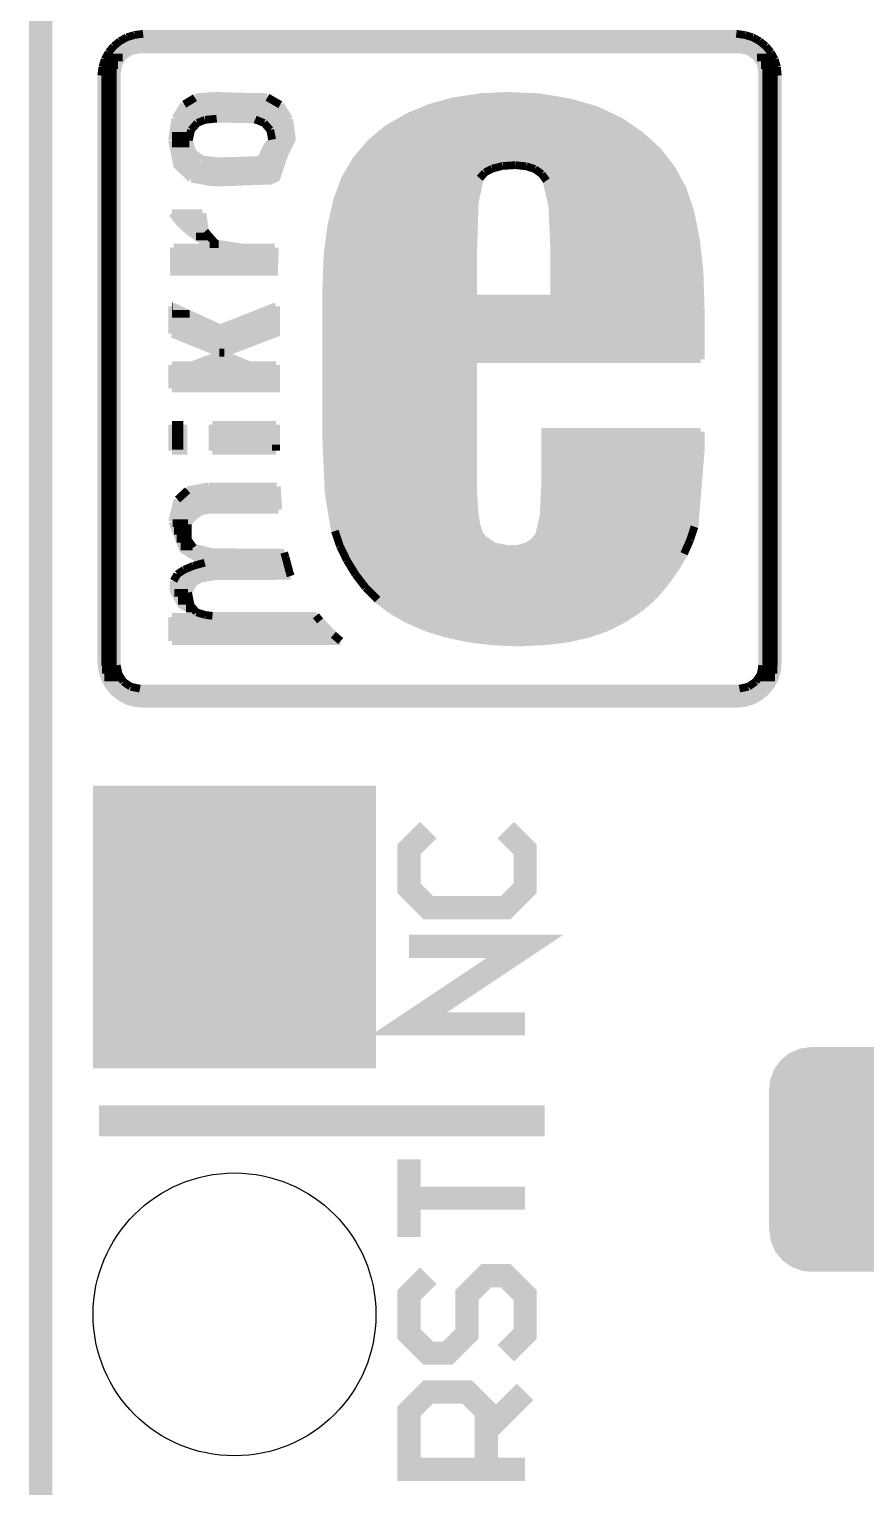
# Model space of a CAD drawing. Extents: x -0.05 to 0.95, y -0.15 to 1.54.
# Drawn here: x -0.053 to 0.1629, y 0.5555 to 0.9317 of the extents above; entities that cross this region are included whole.
import ezdxf

# ---------------------------------------------------------------- set-up
doc = ezdxf.new("R2010")
doc.units = 0
doc.layers.get('0').update_dxf_attribs({"linetype": 'CONTINUOUS'})
for name, color, linetype in [('AIR_QUALITY3_CLICK_V100_GKO', 5, 'CONTINUOUS'), ('AIR_QUALITY3_CLICK_V100_GTO', 14, 'CONTINUOUS'), ('AIR_QUALITY3_CLICK_V100_GTS', 12, 'CONTINUOUS')]:
    doc.layers.add(name, color=color, linetype=linetype)

# ---------------------------------------------------------------- blocks, each defined once
blk = doc.blocks.new('CUSTOM_54')
for points in [[(-0.02307, 0.02608), (-0.02144, 0.02741), (0.02319, 0.02608), (0.02131, 0.02741)], [(-0.02144, 0.02741), (-0.02061, 0.02777), (0.02131, 0.02741), (0.0208, 0.02777)], [(-0.02061, 0.02777), (-0.01875, 0.02859), (0.0208, 0.02777), (0.01853, 0.02859)], [(-0.01875, 0.02859), (-0.01751, 0.02877), (0.01853, 0.02859), (0.01804, 0.02877)], [(-0.01751, 0.02877), (-0.01585, 0.029), (0.01804, 0.02877), (0.01585, 0.029)], [(-0.02612, 0.02111), (-0.0254, 0.02316), (0.0262, 0.02111), (0.02531, 0.02316)], [(-0.0254, 0.02316), (-0.02495, 0.0238), (0.02531, 0.02316), (0.02504, 0.0238)], [(-0.02495, 0.0238), (-0.02371, 0.02555), (0.02504, 0.0238), (0.02361, 0.02555)], [(-0.02371, 0.02555), (-0.02307, 0.02608), (0.02361, 0.02555), (0.02319, 0.02608)], [(-0.0266, 0.0182), (-0.02638, 0.02039), (0.0266, 0.0182), (0.0263, 0.02039)], [(-0.02638, 0.02039), (-0.02612, 0.02111), (0.0263, 0.02039), (0.0262, 0.02111)], [(-0.02665, -0.0182), (-0.02665, 0.0182), (0.02665, -0.0182), (0.02665, 0.0182)], [(-0.0263, -0.02039), (-0.0266, -0.0182), (0.02638, -0.02039), (0.0266, -0.0182)], [(-0.0262, -0.02111), (-0.0263, -0.02039), (0.02612, -0.02111), (0.02638, -0.02039)], [(-0.02531, -0.02316), (-0.0262, -0.02111), (0.0254, -0.02316), (0.02612, -0.02111)], [(-0.02504, -0.0238), (-0.02531, -0.02316), (0.02494, -0.0238), (0.0254, -0.02316)], [(-0.02361, -0.02555), (-0.02504, -0.0238), (0.02371, -0.02555), (0.02494, -0.0238)], [(-0.02319, -0.02608), (-0.02361, -0.02555), (0.02307, -0.02608), (0.02371, -0.02555)], [(-0.02131, -0.02741), (-0.02319, -0.02608), (0.02144, -0.02741), (0.02307, -0.02608)], [(-0.0208, -0.02777), (-0.02131, -0.02741), (0.02061, -0.02777), (0.02144, -0.02741)], [(-0.01853, -0.02859), (-0.0208, -0.02777), (0.01875, -0.02859), (0.02061, -0.02777)], [(-0.01804, -0.02877), (-0.01853, -0.02859), (0.01751, -0.02877), (0.01875, -0.02859)], [(-0.01585, -0.029), (-0.01804, -0.02877), (0.01585, -0.029), (0.01751, -0.02877)]]:
    blk.add_solid(points)
blk = doc.blocks.new('SQUARE_28')
blk.add_solid([(0.0365, 0.0365), (0.0365, -0.0365), (-0.0365, 0.0365), (-0.0365, -0.0365)])
blk = doc.blocks.new('ROUND_29')
blk.add_circle((0, 0), 0.0365)

msp = doc.modelspace()

# ---------------------------------------------------------------- linework, layer by layer
at = {"layer": 'AIR_QUALITY3_CLICK_V100_GKO', "const_width": 0.006}
msp.add_lwpolyline([(-0.05, -0.15), (-0.05, 1.1829)], dxfattribs=at)
at = {"layer": 'AIR_QUALITY3_CLICK_V100_GTO'}
for points, const_width in [([(-0.0312, 0.9273), (-0.0296, 0.9286)], 0.002), ([(-0.0299, 0.9284), (0.1357, 0.9284)], 0.002), ([(-0.0296, 0.9286), (-0.0278, 0.9296)], 0.002), ([(-0.0278, 0.9296), (-0.0258, 0.9302)], 0.002), ([(-0.0258, 0.9302), (-0.0236, 0.9305)], 0.002), ([(-0.0241, 0.9304), (0.13, 0.9304)], 0.002), ([(-0.0236, 0.9305), (0.1295, 0.9305)], 0.002), ([(0.1295, 0.9305), (0.1317, 0.9302)], 0.002), ([(0.1317, 0.9302), (0.1337, 0.9296)], 0.002), ([(0.1337, 0.9296), (0.1355, 0.9286)], 0.002), ([(0.1355, 0.9286), (0.1371, 0.9273)], 0.002), ([(-0.0335, 0.9239), (-0.0325, 0.9257)], 0.002), ([(-0.0325, 0.9257), (-0.0312, 0.9273)], 0.002), ([(-0.032, 0.9264), (-0.0252, 0.9264)], 0.002), ([(-0.0304, 0.7675), (-0.0304, 0.9205), (-0.0299, 0.9228), (-0.0287, 0.9247), (-0.0268, 0.926), (-0.0244, 0.9265), (0.1303, 0.9265), (0.1326, 0.926), (0.1345, 0.9247), (0.1358, 0.9228), (0.1362, 0.9205)], 0.002), ([(0.131, 0.9264), (0.1379, 0.9264)], 0.002), ([(0.1371, 0.9273), (0.1384, 0.9257)], 0.002), ([(0.1384, 0.9257), (0.1394, 0.9239)], 0.002), ([(-0.0344, 0.9197), (-0.0341, 0.9219)], 0.002), ([(-0.0341, 0.9219), (-0.0335, 0.9239)], 0.002), ([(-0.034, 0.9224), (-0.0301, 0.9224)], 0.002), ([(-0.0333, 0.9244), (-0.0289, 0.9244)], 0.002), ([(0.1348, 0.9244), (0.1391, 0.9244)], 0.002), ([(0.1359, 0.9224), (0.1399, 0.9224)], 0.002), ([(0.1394, 0.9239), (0.14, 0.9219)], 0.002), ([(0.14, 0.9219), (0.1402, 0.9197)], 0.002), ([(-0.0344, 0.7683), (-0.0344, 0.9197)], 0.002), ([(-0.0344, 0.7683), (-0.0341, 0.7661), (-0.0335, 0.7641), (-0.0325, 0.7623), (-0.0312, 0.7607), (-0.0296, 0.7594), (-0.0278, 0.7584), (-0.0258, 0.7578), (-0.0236, 0.7576), (0.1295, 0.7576), (0.1317, 0.7578), (0.1337, 0.7584), (0.1355, 0.7594), (0.1371, 0.7607), (0.1384, 0.7623), (0.1394, 0.7641), (0.14, 0.7661), (0.1402, 0.7683), (0.1402, 0.9197)], 0.002), ([(-0.0344, 0.9184), (-0.0304, 0.9184)], 0.002), ([(-0.0343, 0.9204), (-0.0304, 0.9204)], 0.002), ([(0.1362, 0.7675), (0.1362, 0.9205)], 0.002), ([(0.1362, 0.9204), (0.1402, 0.9204)], 0.002), ([(0.1362, 0.9184), (0.1402, 0.9184)], 0.002), ([(-0.0344, 0.9164), (-0.0304, 0.9164)], 0.002), ([(-0.0344, 0.9144), (-0.0304, 0.9144)], 0.002), ([(-0.013, 0.9123), (-0.0102, 0.914)], 0.002), ([(-0.0102, 0.914), (-0.0057, 0.9145)], 0.002), ([(-0.0096, 0.9142), (0.0075, 0.9142)], 0.002), ([(-0.0057, 0.9145), (0.0085, 0.9141)], 0.002), ([(0.0085, 0.9141), (0.0118, 0.9122)], 0.002), ([(0.0237, 0.8253), (0.0237, 0.865), (0.024, 0.8735), (0.025, 0.881), (0.0265, 0.8876), (0.0286, 0.8932), (0.0315, 0.8981), (0.0351, 0.9023), (0.0395, 0.906), (0.0447, 0.909), (0.0504, 0.9114), (0.0566, 0.9131), (0.0633, 0.9141), (0.0703, 0.9145), (0.0788, 0.9141), (0.0865, 0.9128), (0.0934, 0.9108), (0.0995, 0.9079), (0.1048, 0.9043), (0.1093, 0.9002), (0.1129, 0.8955), (0.1157, 0.8903), (0.1177, 0.8843), (0.1191, 0.8772), (0.12, 0.869), (0.1203, 0.8596)], 0.002), ([(0.0636, 0.9142), (0.0776, 0.9142)], 0.002), ([(0.1362, 0.9164), (0.1402, 0.9164)], 0.002), ([(0.1362, 0.9144), (0.1402, 0.9144)], 0.002), ([(-0.0344, 0.9124), (-0.0304, 0.9124)], 0.002), ([(-0.0344, 0.9104), (-0.0304, 0.9104)], 0.002), ([(-0.0153, 0.9086), (-0.013, 0.9123)], 0.002), ([(-0.0146, 0.9102), (0.0134, 0.9102)], 0.002), ([(-0.0131, 0.9122), (0.0118, 0.9122)], 0.002), ([(0.0118, 0.9122), (0.0141, 0.9085)], 0.002), ([(0.0473, 0.9102), (0.0948, 0.9102)], 0.002), ([(0.0529, 0.9122), (0.089, 0.9122)], 0.002), ([(0.1362, 0.9124), (0.1402, 0.9124)], 0.002), ([(0.1362, 0.9104), (0.1402, 0.9104)], 0.002), ([(-0.0344, 0.9084), (-0.0304, 0.9084)], 0.002), ([(-0.0344, 0.9064), (-0.0304, 0.9064)], 0.002), ([(-0.0161, 0.903), (-0.0153, 0.9086)], 0.002), ([(-0.0159, 0.9062), (-0.0109, 0.9062)], 0.002), ([(-0.0154, 0.9082), (-0.0082, 0.9082)], 0.002), ([(-0.0118, 0.903), (-0.0112, 0.9057)], 0.002), ([(-0.0112, 0.9057), (-0.0096, 0.9075)], 0.002), ([(-0.0096, 0.9075), (-0.0076, 0.9083)], 0.002), ([(-0.0076, 0.9083), (-0.0046, 0.9086)], 0.002), ([(-0.0046, 0.9086), (0.0053, 0.9084)], 0.002), ([(0.0053, 0.9084), (0.0076, 0.9075)], 0.002), ([(0.006, 0.9082), (0.0142, 0.9082)], 0.002), ([(0.0076, 0.9075), (0.0092, 0.9057)], 0.002), ([(0.0089, 0.9062), (0.0146, 0.9062)], 0.002), ([(0.0092, 0.9057), (0.0097, 0.9032)], 0.002), ([(0.0141, 0.9085), (0.0148, 0.9034)], 0.002), ([(0.0398, 0.9062), (0.1022, 0.9062)], 0.002), ([(0.0431, 0.9082), (0.099, 0.9082)], 0.002), ([(0.1362, 0.9084), (0.1402, 0.9084)], 0.002), ([(0.1362, 0.9064), (0.1402, 0.9064)], 0.002), ([(-0.0344, 0.9044), (-0.0304, 0.9044)], 0.002), ([(-0.0344, 0.9024), (-0.0304, 0.9024)], 0.002), ([(-0.0161, 0.9042), (-0.0117, 0.9042)], 0.002), ([(-0.0161, 0.903), (-0.0148, 0.8966), (-0.0112, 0.8931)], 0.002), ([(-0.0161, 0.9022), (-0.0117, 0.9022)], 0.002), ([(-0.0118, 0.903), (-0.0108, 0.8998), (-0.0084, 0.8981)], 0.002), ([(-0.0112, 0.8931), (-0.005, 0.8921), (0.0092, 0.8926), (0.0108, 0.8933), (0.0129, 0.8995), (0.0148, 0.9033), (0.0148, 0.9034)], 0.002), ([(-0.0084, 0.8981), (-0.0041, 0.8976), (0.0058, 0.8979), (0.0069, 0.8982), (0.0083, 0.9013), (0.0097, 0.9031), (0.0097, 0.9032)], 0.002), ([(0.0089, 0.9022), (0.0142, 0.9022)], 0.002), ([(0.0096, 0.9042), (0.0148, 0.9042)], 0.002), ([(0.035, 0.9022), (0.1073, 0.9022)], 0.002), ([(0.0372, 0.9042), (0.105, 0.9042)], 0.002), ([(0.1362, 0.9044), (0.1402, 0.9044)], 0.002), ([(0.1362, 0.9024), (0.1402, 0.9024)], 0.002), ([(-0.0344, 0.9004), (-0.0304, 0.9004)], 0.002), ([(-0.0344, 0.8984), (-0.0304, 0.8984)], 0.002), ([(-0.0159, 0.9002), (-0.0111, 0.9002)], 0.002), ([(-0.0155, 0.8982), (-0.0086, 0.8982)], 0.002), ([(0.0068, 0.8982), (0.0123, 0.8982)], 0.002), ([(0.0077, 0.9002), (0.0132, 0.9002)], 0.002), ([(0.0315, 0.8982), (0.111, 0.8982)], 0.002), ([(0.0331, 0.9002), (0.1093, 0.9002)], 0.002), ([(0.1362, 0.9004), (0.1402, 0.9004)], 0.002), ([(0.1362, 0.8984), (0.1402, 0.8984)], 0.002), ([(-0.0344, 0.8964), (-0.0304, 0.8964)], 0.002), ([(-0.0344, 0.8944), (-0.0304, 0.8944)], 0.002), ([(-0.0145, 0.8962), (0.0116, 0.8962)], 0.002), ([(0.0302, 0.8962), (0.0681, 0.8962)], 0.002), ([(0.0633, 0.8932), (0.0646, 0.8947)], 0.002), ([(0.0646, 0.8947), (0.0665, 0.8957)], 0.002), ([(0.0665, 0.8957), (0.0692, 0.8964)], 0.002), ([(0.0692, 0.8964), (0.0725, 0.8966)], 0.002), ([(0.0725, 0.8966), (0.0753, 0.8963)], 0.002), ([(0.0753, 0.8963), (0.0775, 0.8956)], 0.002), ([(0.0759, 0.8962), (0.1125, 0.8962)], 0.002), ([(0.0775, 0.8956), (0.0793, 0.8943)], 0.002), ([(0.1362, 0.8964), (0.1402, 0.8964)], 0.002), ([(0.1362, 0.8944), (0.1402, 0.8944)], 0.002), ([(-0.0344, 0.8924), (-0.0304, 0.8924)], 0.002), ([(-0.0129, 0.8942), (0.011, 0.8942)], 0.002), ([(-0.0071, 0.8922), (0.0002, 0.8922)], 0.002), ([(0.0282, 0.8922), (0.0629, 0.8922)], 0.002), ([(0.0291, 0.8942), (0.064, 0.8942)], 0.002), ([(0.062, 0.887), (0.0633, 0.8932)], 0.002), ([(0.0793, 0.8943), (0.0805, 0.8926)], 0.002), ([(0.0794, 0.8942), (0.1137, 0.8942)], 0.002), ([(0.0805, 0.8926), (0.082, 0.8862)], 0.002), ([(0.0807, 0.8922), (0.1148, 0.8922)], 0.002), ([(0.1362, 0.8924), (0.1402, 0.8924)], 0.002), ([(-0.0344, 0.8904), (-0.0304, 0.8904)], 0.002), ([(-0.0344, 0.8884), (-0.0304, 0.8884)], 0.002), ([(0.0267, 0.8882), (0.0621, 0.8882)], 0.002), ([(0.0274, 0.8902), (0.0624, 0.8902)], 0.002), ([(0.0616, 0.875), (0.062, 0.887)], 0.002), ([(0.0813, 0.8902), (0.1157, 0.8902)], 0.002), ([(0.0817, 0.8882), (0.1165, 0.8882)], 0.002), ([(0.1362, 0.8904), (0.1402, 0.8904)], 0.002), ([(0.1362, 0.8884), (0.1402, 0.8884)], 0.002), ([(-0.0344, 0.8864), (-0.0304, 0.8864)], 0.002), ([(-0.0344, 0.8844), (-0.0304, 0.8844)], 0.002), ([(-0.0161, 0.8842), (-0.0083, 0.8842)], 0.002), ([(-0.0161, 0.8842), (-0.0141, 0.8816), (-0.0115, 0.8793), (-0.0084, 0.8772), (-0.0046, 0.8753)], 0.002), ([(-0.0083, 0.8842), (-0.0076, 0.8795)], 0.002), ([(0.0256, 0.8842), (0.0618, 0.8842)], 0.002), ([(0.0261, 0.8862), (0.0619, 0.8862)], 0.002), ([(0.082, 0.8862), (0.1172, 0.8862)], 0.002), ([(0.082, 0.8862), (0.0825, 0.875)], 0.002), ([(0.0822, 0.8842), (0.1177, 0.8842)], 0.002), ([(0.1362, 0.8864), (0.1402, 0.8864)], 0.002), ([(0.1362, 0.8844), (0.1402, 0.8844)], 0.002), ([(-0.0344, 0.8824), (-0.0304, 0.8824)], 0.002), ([(-0.0344, 0.8804), (-0.0304, 0.8804)], 0.002), ([(-0.0146, 0.8822), (-0.0082, 0.8822)], 0.002), ([(-0.0126, 0.8802), (-0.0078, 0.8802)], 0.002), ([(-0.0076, 0.8795), (-0.0049, 0.8764)], 0.002), ([(0.0248, 0.8802), (0.0616, 0.8802)], 0.002), ([(0.0252, 0.8822), (0.0617, 0.8822)], 0.002), ([(0.0823, 0.8822), (0.1182, 0.8822)], 0.002), ([(0.0824, 0.8802), (0.1186, 0.8802)], 0.002), ([(0.1362, 0.8824), (0.1402, 0.8824)], 0.002), ([(0.1362, 0.8804), (0.1402, 0.8804)], 0.002), ([(-0.0344, 0.8784), (-0.0304, 0.8784)], 0.002), ([(-0.0344, 0.8764), (-0.0304, 0.8764)], 0.002), ([(-0.0099, 0.8782), (-0.0068, 0.8782)], 0.002), ([(-0.0064, 0.8762), (-0.0041, 0.8762)], 0.002), ([(-0.0049, 0.8764), (0.0023, 0.8753)], 0.002), ([(0.0243, 0.8762), (0.0616, 0.8762)], 0.002), ([(0.0245, 0.8782), (0.0616, 0.8782)], 0.002), ([(0.0824, 0.8782), (0.119, 0.8782)], 0.002), ([(0.0825, 0.8762), (0.1193, 0.8762)], 0.002), ([(0.1362, 0.8784), (0.1402, 0.8784)], 0.002), ([(0.1362, 0.8764), (0.1402, 0.8764)], 0.002), ([(-0.0344, 0.8744), (-0.0304, 0.8744)], 0.002), ([(-0.0344, 0.8724), (-0.0304, 0.8724)], 0.002), ([(-0.0157, 0.8753), (-0.0046, 0.8753)], 0.002), ([(-0.0157, 0.8753), (-0.0156, 0.8691), (0.0102, 0.8691), (0.0104, 0.8753)], 0.002), ([(-0.0157, 0.8742), (0.0103, 0.8742)], 0.002), ([(-0.0157, 0.8722), (0.0102, 0.8722)], 0.002), ([(0.0023, 0.8753), (0.0104, 0.8753)], 0.002), ([(0.0239, 0.8722), (0.0616, 0.8722)], 0.002), ([(0.0241, 0.8742), (0.0616, 0.8742)], 0.002), ([(0.0616, 0.8622), (0.0616, 0.875)], 0.002), ([(0.0825, 0.8622), (0.0825, 0.875)], 0.002), ([(0.0825, 0.8742), (0.1195, 0.8742)], 0.002), ([(0.0825, 0.8722), (0.1197, 0.8722)], 0.002), ([(0.1362, 0.8744), (0.1402, 0.8744)], 0.002), ([(0.1362, 0.8724), (0.1402, 0.8724)], 0.002), ([(-0.0344, 0.8704), (-0.0304, 0.8704)], 0.002), ([(-0.0344, 0.8684), (-0.0304, 0.8684)], 0.002), ([(-0.0157, 0.8702), (0.0102, 0.8702)], 0.002), ([(0.0238, 0.8702), (0.0616, 0.8702)], 0.002), ([(0.0238, 0.8682), (0.0616, 0.8682)], 0.002), ([(0.0825, 0.8702), (0.1199, 0.8702)], 0.002), ([(0.0825, 0.8682), (0.12, 0.8682)], 0.002), ([(0.1362, 0.8704), (0.1402, 0.8704)], 0.002), ([(0.1362, 0.8684), (0.1402, 0.8684)], 0.002), ([(-0.0344, 0.8664), (-0.0304, 0.8664)], 0.002), ([(-0.0344, 0.8644), (-0.0304, 0.8644)], 0.002), ([(0.0237, 0.8662), (0.0616, 0.8662)], 0.002), ([(0.0825, 0.8662), (0.1202, 0.8662)], 0.002), ([(0.1362, 0.8664), (0.1402, 0.8664)], 0.002), ([(0.1362, 0.8644), (0.1402, 0.8644)], 0.002), ([(-0.0344, 0.8624), (-0.0304, 0.8624)], 0.002), ([(0.0237, 0.8642), (0.0616, 0.8642)], 0.002), ([(0.0237, 0.8622), (0.0616, 0.8622)], 0.002), ([(0.0616, 0.8622), (0.0825, 0.8622)], 0.002), ([(0.0825, 0.8642), (0.1202, 0.8642)], 0.002), ([(0.0825, 0.8622), (0.1203, 0.8622)], 0.002), ([(0.1362, 0.8624), (0.1402, 0.8624)], 0.002), ([(-0.0344, 0.8604), (-0.0304, 0.8604)], 0.002), ([(-0.0344, 0.8584), (-0.0304, 0.8584)], 0.002), ([(-0.0161, 0.8602), (-0.016, 0.8602)], 0.002), ([(-0.0161, 0.8602), (-0.0037, 0.8545)], 0.002), ([(-0.0161, 0.8531), (-0.0161, 0.8602)], 0.002), ([(-0.0161, 0.8582), (-0.0116, 0.8582)], 0.002), ([(-0.0109, 0.845), (0.0107, 0.8532), (0.0107, 0.8602)], 0.002), ([(-0.0037, 0.8545), (0.0107, 0.8602)], 0.002), ([(0.0056, 0.8582), (0.0107, 0.8582)], 0.002), ([(0.0237, 0.8602), (0.1203, 0.8602)], 0.002), ([(0.0237, 0.8582), (0.1203, 0.8582)], 0.002), ([(0.1203, 0.8465), (0.1203, 0.8596)], 0.002), ([(0.1362, 0.8604), (0.1402, 0.8604)], 0.002), ([(0.1362, 0.8584), (0.1402, 0.8584)], 0.002), ([(-0.0344, 0.8564), (-0.0304, 0.8564)], 0.002), ([(-0.0344, 0.8544), (-0.0304, 0.8544)], 0.002), ([(-0.0161, 0.8562), (-0.0073, 0.8562)], 0.002), ([(-0.0161, 0.8542), (0.0107, 0.8542)], 0.002), ([(-0.0161, 0.8531), (0.0038, 0.845)], 0.002), ([(0.0005, 0.8562), (0.0107, 0.8562)], 0.002), ([(0.0237, 0.8562), (0.1203, 0.8562)], 0.002), ([(0.0237, 0.8542), (0.1203, 0.8542)], 0.002), ([(0.1362, 0.8564), (0.1402, 0.8564)], 0.002), ([(0.1362, 0.8544), (0.1402, 0.8544)], 0.002), ([(-0.0344, 0.8524), (-0.0304, 0.8524)], 0.002), ([(-0.0344, 0.8504), (-0.0304, 0.8504)], 0.002), ([(-0.0138, 0.8522), (0.0081, 0.8522)], 0.002), ([(-0.0089, 0.8502), (0.0028, 0.8502)], 0.002), ([(0.0237, 0.8522), (0.1203, 0.8522)], 0.002), ([(0.0237, 0.8502), (0.1203, 0.8502)], 0.002), ([(0.1362, 0.8524), (0.1402, 0.8524)], 0.002), ([(0.1362, 0.8504), (0.1402, 0.8504)], 0.002), ([(-0.0344, 0.8484), (-0.0304, 0.8484)], 0.002), ([(-0.0344, 0.8464), (-0.0304, 0.8464)], 0.002), ([(-0.0079, 0.8462), (0.001, 0.8462)], 0.002), ([(-0.0039, 0.8482), (-0.0026, 0.8482)], 0.002), ([(0.0237, 0.8482), (0.1203, 0.8482)], 0.002), ([(0.0237, 0.8462), (0.0616, 0.8462)], 0.002), ([(0.0616, 0.8465), (0.1203, 0.8465)], 0.002), ([(0.0616, 0.8121), (0.0616, 0.8465)], 0.002), ([(0.1362, 0.8484), (0.1402, 0.8484)], 0.002), ([(0.1362, 0.8464), (0.1402, 0.8464)], 0.002), ([(-0.0344, 0.8444), (-0.0304, 0.8444)], 0.002), ([(-0.0344, 0.8424), (-0.0304, 0.8424)], 0.002), ([(-0.0161, 0.845), (0.0038, 0.845)], 0.002), ([(-0.0161, 0.839), (-0.0161, 0.845)], 0.002), ([(-0.0161, 0.839), (0.0107, 0.839), (0.0107, 0.845)], 0.002), ([(-0.0161, 0.8442), (0.0107, 0.8442)], 0.002), ([(-0.0161, 0.8422), (0.0107, 0.8422)], 0.002), ([(-0.0109, 0.845), (0.0107, 0.845)], 0.002), ([(0.0237, 0.8442), (0.0616, 0.8442)], 0.002), ([(0.0237, 0.8422), (0.0616, 0.8422)], 0.002), ([(0.1362, 0.8444), (0.1402, 0.8444)], 0.002), ([(0.1362, 0.8424), (0.1402, 0.8424)], 0.002), ([(-0.0344, 0.8404), (-0.0304, 0.8404)], 0.002), ([(-0.0344, 0.8384), (-0.0304, 0.8384)], 0.002), ([(-0.0161, 0.8402), (0.0107, 0.8402)], 0.002), ([(0.0237, 0.8402), (0.0616, 0.8402)], 0.002), ([(0.0237, 0.8382), (0.0616, 0.8382)], 0.002), ([(0.1362, 0.8404), (0.1402, 0.8404)], 0.002), ([(0.1362, 0.8384), (0.1402, 0.8384)], 0.002), ([(-0.0344, 0.8364), (-0.0304, 0.8364)], 0.002), ([(-0.0344, 0.8344), (-0.0304, 0.8344)], 0.002), ([(0.0237, 0.8362), (0.0616, 0.8362)], 0.002), ([(0.0237, 0.8342), (0.0616, 0.8342)], 0.002), ([(0.1362, 0.8364), (0.1402, 0.8364)], 0.002), ([(0.1362, 0.8344), (0.1402, 0.8344)], 0.002), ([(-0.0344, 0.8324), (-0.0304, 0.8324)], 0.002), ([(0.0237, 0.8322), (0.0616, 0.8322)], 0.002), ([(0.1362, 0.8324), (0.1402, 0.8324)], 0.002), ([(-0.0344, 0.8304), (-0.0304, 0.8304)], 0.002), ([(-0.0344, 0.8284), (-0.0304, 0.8284)], 0.002), ([(-0.0161, 0.8229), (-0.0132, 0.8229), (-0.0132, 0.8296)], 0.002), ([(-0.0161, 0.8296), (-0.0132, 0.8296)], 0.002), ([(-0.0161, 0.8229), (-0.0161, 0.8296)], 0.002), ([(-0.0161, 0.8282), (-0.0132, 0.8282)], 0.002), ([(-0.0057, 0.8296), (0.0107, 0.8296)], 0.002), ([(-0.0057, 0.8229), (-0.0057, 0.8296)], 0.002), ([(-0.0057, 0.8282), (0.0107, 0.8282)], 0.002), ([(0.0107, 0.8245), (0.0107, 0.8296)], 0.002), ([(0.0237, 0.8302), (0.0616, 0.8302)], 0.002), ([(0.0237, 0.8282), (0.0616, 0.8282)], 0.002), ([(0.0616, 0.8121), (0.0619, 0.8072), (0.0624, 0.8038), (0.0631, 0.8016), (0.064, 0.8002), (0.0669, 0.7982), (0.0707, 0.7975), (0.0732, 0.7976), (0.0754, 0.7982), (0.0773, 0.7994), (0.0786, 0.8011), (0.0798, 0.8063), (0.0802, 0.8148), (0.0802, 0.8278), (0.1203, 0.8278)], 0.002), ([(0.1203, 0.8228), (0.1203, 0.8278)], 0.002), ([(0.1362, 0.8304), (0.1402, 0.8304)], 0.002), ([(0.1362, 0.8284), (0.1402, 0.8284)], 0.002), ([(-0.0344, 0.8264), (-0.0304, 0.8264)], 0.002), ([(-0.0344, 0.8244), (-0.0304, 0.8244)], 0.002), ([(-0.0161, 0.8262), (-0.0132, 0.8262)], 0.002), ([(-0.0161, 0.8242), (-0.0132, 0.8242)], 0.002), ([(-0.0057, 0.8262), (0.0107, 0.8262)], 0.002), ([(-0.0057, 0.8242), (0.0107, 0.8242)], 0.002), ([(-0.0057, 0.8229), (0.0107, 0.8229)], 0.002), ([(0.0107, 0.8245), (0.0107, 0.8229)], 0.002), ([(0.0237, 0.8262), (0.0616, 0.8262)], 0.002), ([(0.0237, 0.8253), (0.0243, 0.812)], 0.002), ([(0.0237, 0.8242), (0.0616, 0.8242)], 0.002), ([(0.0802, 0.8262), (0.1203, 0.8262)], 0.002), ([(0.0802, 0.8242), (0.1203, 0.8242)], 0.002), ([(0.1362, 0.8264), (0.1402, 0.8264)], 0.002), ([(0.1362, 0.8244), (0.1402, 0.8244)], 0.002), ([(-0.0344, 0.8224), (-0.0304, 0.8224)], 0.002), ([(-0.0344, 0.8204), (-0.0304, 0.8204)], 0.002), ([(0.0238, 0.8222), (0.0616, 0.8222)], 0.002), ([(0.0238, 0.8202), (0.0616, 0.8202)], 0.002), ([(0.0802, 0.8222), (0.1203, 0.8222)], 0.002), ([(0.0802, 0.8202), (0.1203, 0.8202)], 0.002), ([(0.1187, 0.8033), (0.1203, 0.8228)], 0.002), ([(0.1362, 0.8224), (0.1402, 0.8224)], 0.002), ([(0.1362, 0.8204), (0.1402, 0.8204)], 0.002), ([(-0.0344, 0.8184), (-0.0304, 0.8184)], 0.002), ([(-0.0344, 0.8164), (-0.0304, 0.8164)], 0.002), ([(0.0239, 0.8182), (0.0616, 0.8182)], 0.002), ([(0.024, 0.8162), (0.0616, 0.8162)], 0.002), ([(0.0802, 0.8182), (0.1202, 0.8182)], 0.002), ([(0.0802, 0.8162), (0.1202, 0.8162)], 0.002), ([(0.1362, 0.8184), (0.1402, 0.8184)], 0.002), ([(0.1362, 0.8164), (0.1402, 0.8164)], 0.002), ([(-0.0344, 0.8144), (-0.0304, 0.8144)], 0.002), ([(-0.0344, 0.8124), (-0.0304, 0.8124)], 0.002), ([(-0.0147, 0.8103), (-0.0121, 0.8127)], 0.002), ([(-0.0129, 0.8122), (0.0109, 0.8122)], 0.002), ([(-0.0121, 0.8127), (-0.0067, 0.8137)], 0.002), ([(-0.0067, 0.8137), (0.0109, 0.8137)], 0.002), ([(0.0109, 0.8137), (0.0113, 0.8077)], 0.002), ([(0.0241, 0.8142), (0.0616, 0.8142)], 0.002), ([(0.0243, 0.8122), (0.0616, 0.8122)], 0.002), ([(0.0243, 0.812), (0.0259, 0.8022)], 0.002), ([(0.0802, 0.8142), (0.1201, 0.8142)], 0.002), ([(0.0802, 0.8122), (0.1199, 0.8122)], 0.002), ([(0.1362, 0.8144), (0.1402, 0.8144)], 0.002), ([(0.1362, 0.8124), (0.1402, 0.8124)], 0.002), ([(-0.0344, 0.8104), (-0.0304, 0.8104)], 0.002), ([(-0.0344, 0.8084), (-0.0304, 0.8084)], 0.002), ([(-0.0161, 0.8046), (-0.0147, 0.8103)], 0.002), ([(-0.0156, 0.8082), (0.0112, 0.8082)], 0.002), ([(-0.0148, 0.8102), (0.011, 0.8102)], 0.002), ([(0.0245, 0.8102), (0.0616, 0.8102)], 0.002), ([(0.0247, 0.8082), (0.0618, 0.8082)], 0.002), ([(0.08, 0.8082), (0.1195, 0.8082)], 0.002), ([(0.0801, 0.8102), (0.1198, 0.8102)], 0.002), ([(0.1362, 0.8104), (0.1402, 0.8104)], 0.002), ([(0.1362, 0.8084), (0.1402, 0.8084)], 0.002), ([(-0.0344, 0.8064), (-0.0304, 0.8064)], 0.002), ([(-0.0344, 0.8044), (-0.0304, 0.8044)], 0.002), ([(-0.0161, 0.8046), (-0.0133, 0.7974), (-0.0077, 0.794)], 0.002), ([(-0.016, 0.8062), (-0.0102, 0.8062)], 0.002), ([(-0.016, 0.8042), (-0.012, 0.8042)], 0.002), ([(-0.0121, 0.8039), (-0.0115, 0.8049), (-0.0102, 0.8062), (-0.0085, 0.8073), (-0.0062, 0.8077), (0.0113, 0.8077)], 0.002), ([(0.025, 0.8062), (0.062, 0.8062)], 0.002), ([(0.0254, 0.8042), (0.0623, 0.8042)], 0.002), ([(0.0795, 0.8042), (0.1189, 0.8042)], 0.002), ([(0.0798, 0.8062), (0.1192, 0.8062)], 0.002), ([(0.1362, 0.8064), (0.1402, 0.8064)], 0.002), ([(0.1362, 0.8044), (0.1402, 0.8044)], 0.002), ([(-0.0344, 0.8024), (-0.0304, 0.8024)], 0.002), ([(-0.0344, 0.8004), (-0.0304, 0.8004)], 0.002), ([(-0.0156, 0.8022), (-0.0123, 0.8022)], 0.002), ([(-0.0121, 0.8039), (-0.0121, 0.8)], 0.002), ([(0.0259, 0.8022), (0.0629, 0.8022)], 0.002), ([(0.0259, 0.8022), (0.0272, 0.7983)], 0.002), ([(0.079, 0.8022), (0.1184, 0.8022)], 0.002), ([(0.1176, 0.7999), (0.1187, 0.8033)], 0.002), ([(0.1362, 0.8024), (0.1402, 0.8024)], 0.002), ([(0.1362, 0.8004), (0.1402, 0.8004)], 0.002), ([(-0.0344, 0.7984), (-0.0304, 0.7984)], 0.002), ([(-0.0149, 0.8002), (-0.0121, 0.8002)], 0.002), ([(-0.0139, 0.7982), (-0.0108, 0.7982)], 0.002), ([(-0.0121, 0.8), (-0.0106, 0.7979)], 0.002), ([(-0.0106, 0.7979), (-0.0056, 0.7967)], 0.002), ([(-0.0056, 0.7967), (0.0128, 0.7966)], 0.002), ([(0.0128, 0.7966), (0.0132, 0.7953)], 0.002), ([(0.0265, 0.8002), (0.0641, 0.8002)], 0.002), ([(0.0272, 0.7983), (0.029, 0.7946)], 0.002), ([(0.0273, 0.7982), (0.067, 0.7982)], 0.002), ([(0.0753, 0.7982), (0.1169, 0.7982)], 0.002), ([(0.078, 0.8002), (0.1177, 0.8002)], 0.002), ([(0.116, 0.7963), (0.1176, 0.7999)], 0.002), ([(0.1362, 0.7984), (0.1402, 0.7984)], 0.002), ([(-0.0344, 0.7964), (-0.0304, 0.7964)], 0.002), ([(-0.0344, 0.7944), (-0.0304, 0.7944)], 0.002), ([(-0.013, 0.7922), (-0.0106, 0.7932)], 0.002), ([(-0.012, 0.7962), (0.0129, 0.7962)], 0.002), ([(-0.0106, 0.7932), (-0.0077, 0.794)], 0.002), ([(-0.0082, 0.7942), (0.0134, 0.7942)], 0.002), ([(0.0132, 0.7953), (0.0142, 0.7915)], 0.002), ([(0.0282, 0.7962), (0.1159, 0.7962)], 0.002), ([(0.029, 0.7946), (0.0312, 0.791)], 0.002), ([(0.0292, 0.7942), (0.1148, 0.7942)], 0.002), ([(0.1138, 0.7926), (0.116, 0.7963)], 0.002), ([(0.1362, 0.7964), (0.1402, 0.7964)], 0.002), ([(0.1362, 0.7944), (0.1402, 0.7944)], 0.002), ([(-0.0344, 0.7924), (-0.0304, 0.7924)], 0.002), ([(-0.0344, 0.7904), (-0.0304, 0.7904)], 0.002), ([(-0.0157, 0.7893), (-0.0148, 0.791)], 0.002), ([(-0.0157, 0.7893), (-0.0157, 0.7867), (-0.0137, 0.7831), (-0.0081, 0.78)], 0.002), ([(-0.0154, 0.7902), (-0.0077, 0.7902)], 0.002), ([(-0.0148, 0.791), (-0.013, 0.7922)], 0.002), ([(-0.0131, 0.7922), (0.0139, 0.7922)], 0.002), ([(-0.012, 0.7863), (-0.0105, 0.7889), (-0.0087, 0.7899), (-0.0051, 0.7905), (0.0145, 0.7906)], 0.002), ([(0.0142, 0.7915), (0.0145, 0.7906)], 0.002), ([(0.0304, 0.7922), (0.1135, 0.7922)], 0.002), ([(0.0312, 0.791), (0.0338, 0.7876)], 0.002), ([(0.0318, 0.7902), (0.1121, 0.7902)], 0.002), ([(0.1111, 0.7888), (0.1138, 0.7926)], 0.002), ([(0.1362, 0.7924), (0.1402, 0.7924)], 0.002), ([(0.1362, 0.7904), (0.1402, 0.7904)], 0.002), ([(-0.0344, 0.7884), (-0.0304, 0.7884)], 0.002), ([(-0.0344, 0.7864), (-0.0304, 0.7864)], 0.002), ([(-0.0158, 0.7882), (-0.0111, 0.7882)], 0.002), ([(-0.0155, 0.7862), (-0.012, 0.7862)], 0.002), ([(-0.012, 0.7863), (-0.0113, 0.7829)], 0.002), ([(0.0333, 0.7882), (0.1106, 0.7882)], 0.002), ([(0.0338, 0.7876), (0.0369, 0.7845)], 0.002), ([(0.0351, 0.7862), (0.1089, 0.7862)], 0.002), ([(0.108, 0.7852), (0.1111, 0.7888)], 0.002), ([(0.1362, 0.7884), (0.1402, 0.7884)], 0.002), ([(0.1362, 0.7864), (0.1402, 0.7864)], 0.002), ([(-0.0344, 0.7844), (-0.0304, 0.7844)], 0.002), ([(-0.0344, 0.7824), (-0.0304, 0.7824)], 0.002), ([(-0.0146, 0.7842), (-0.0117, 0.7842)], 0.002), ([(-0.0125, 0.7822), (-0.0109, 0.7822)], 0.002), ([(-0.0113, 0.7829), (-0.0098, 0.7812)], 0.002), ([(0.0369, 0.7845), (0.0406, 0.7817)], 0.002), ([(0.0373, 0.7842), (0.1069, 0.7842)], 0.002), ([(0.0399, 0.7822), (0.1045, 0.7822)], 0.002), ([(0.0406, 0.7817), (0.0448, 0.7793)], 0.002), ([(0.1004, 0.7795), (0.1044, 0.7821)], 0.002), ([(0.1044, 0.7821), (0.108, 0.7852)], 0.002), ([(0.1362, 0.7844), (0.1402, 0.7844)], 0.002), ([(0.1362, 0.7824), (0.1402, 0.7824)], 0.002), ([(-0.0344, 0.7804), (-0.0304, 0.7804)], 0.002), ([(-0.0344, 0.7784), (-0.0304, 0.7784)], 0.002), ([(-0.0161, 0.78), (-0.0081, 0.78)], 0.002), ([(-0.0161, 0.7738), (-0.0161, 0.78)], 0.002), ([(-0.0161, 0.7782), (0.0229, 0.7782)], 0.002), ([(-0.0098, 0.7812), (-0.0075, 0.7805)], 0.002), ([(-0.0084, 0.7802), (0.0212, 0.7802)], 0.002), ([(-0.0075, 0.7805), (-0.0057, 0.7803)], 0.002), ([(-0.0057, 0.7803), (0.021, 0.7803)], 0.002), ([(0.021, 0.7803), (0.0221, 0.779)], 0.002), ([(0.0221, 0.779), (0.0255, 0.7754)], 0.002), ([(0.0432, 0.7802), (0.1016, 0.7802)], 0.002), ([(0.0448, 0.7793), (0.0497, 0.7772)], 0.002), ([(0.0473, 0.7782), (0.098, 0.7782)], 0.002), ([(0.0961, 0.7773), (0.1004, 0.7795)], 0.002), ([(0.1362, 0.7804), (0.1402, 0.7804)], 0.002), ([(0.1362, 0.7784), (0.1402, 0.7784)], 0.002), ([(-0.0344, 0.7764), (-0.0304, 0.7764)], 0.002), ([(-0.0344, 0.7744), (-0.0304, 0.7744)], 0.002), ([(-0.0161, 0.7762), (0.0247, 0.7762)], 0.002), ([(-0.0161, 0.7742), (0.0268, 0.7742)], 0.002), ([(0.0255, 0.7754), (0.0274, 0.7738)], 0.002), ([(0.0497, 0.7772), (0.055, 0.7756)], 0.002), ([(0.0528, 0.7762), (0.0931, 0.7762)], 0.002), ([(0.055, 0.7756), (0.0607, 0.7744)], 0.002), ([(0.0607, 0.7744), (0.0667, 0.7737)], 0.002), ([(0.062, 0.7742), (0.0844, 0.7742)], 0.002), ([(0.0798, 0.7737), (0.0858, 0.7744)], 0.002), ([(0.0858, 0.7744), (0.0912, 0.7756)], 0.002), ([(0.0912, 0.7756), (0.0961, 0.7773)], 0.002), ([(0.1362, 0.7764), (0.1402, 0.7764)], 0.002), ([(0.1362, 0.7744), (0.1402, 0.7744)], 0.002), ([(-0.0344, 0.7724), (-0.0304, 0.7724)], 0.002), ([(-0.0344, 0.7704), (-0.0304, 0.7704)], 0.002), ([(-0.0161, 0.7738), (0.0274, 0.7738)], 0.002), ([(0.0667, 0.7737), (0.0732, 0.7734)], 0.002), ([(0.0732, 0.7734), (0.0798, 0.7737)], 0.002), ([(0.1362, 0.7724), (0.1402, 0.7724)], 0.002), ([(0.1362, 0.7704), (0.1402, 0.7704)], 0.002), ([(-0.0344, 0.7684), (-0.0304, 0.7684)], 0.002), ([(-0.0304, 0.7675), (-0.0299, 0.7652)], 0.002), ([(0.1358, 0.7652), (0.1362, 0.7675)], 0.002), ([(0.1362, 0.7684), (0.1402, 0.7684)], 0.002), ([(-0.0342, 0.7664), (-0.0303, 0.7664)], 0.002), ([(-0.0336, 0.7644), (-0.0296, 0.7644)], 0.002), ([(-0.0299, 0.7652), (-0.0287, 0.7633)], 0.002), ([(-0.0287, 0.7633), (-0.0268, 0.762)], 0.002), ([(0.1326, 0.762), (0.1345, 0.7633)], 0.002), ([(0.1345, 0.7633), (0.1358, 0.7652)], 0.002), ([(0.1354, 0.7644), (0.1395, 0.7644)], 0.002), ([(0.1361, 0.7664), (0.1401, 0.7664)], 0.002), ([(-0.0326, 0.7624), (-0.0276, 0.7624)], 0.002), ([(-0.0309, 0.7604), (0.1368, 0.7604)], 0.002), ([(-0.0268, 0.762), (-0.0244, 0.7615)], 0.002), ([(-0.0244, 0.7615), (0.1303, 0.7615)], 0.002), ([(0.1303, 0.7615), (0.1326, 0.762)], 0.002), ([(0.1334, 0.7624), (0.1385, 0.7624)], 0.002), ([(-0.0279, 0.7584), (0.1337, 0.7584)], 0.002), ([(0.05, 0.725), (0.045, 0.72), (0.045, 0.71), (0.05, 0.705), (0.07, 0.705), (0.075, 0.71), (0.075, 0.72), (0.07, 0.725)], 0.006), ([(0.075, 0.675), (0.045, 0.675), (0.075, 0.695), (0.045, 0.695)], 0.006), ([(-0.035, 0.65), (0.08, 0.65)], 0.008), ([(0.045, 0.62), (0.045, 0.64), (0.045, 0.63), (0.075, 0.63)], 0.006), ([(0.05, 0.61), (0.045, 0.605), (0.045, 0.595), (0.05, 0.59), (0.055, 0.59), (0.06, 0.595), (0.06, 0.605), (0.065, 0.61), (0.07, 0.61), (0.075, 0.605), (0.075, 0.595), (0.07, 0.59)], 0.006), ([(0.075, 0.56), (0.045, 0.56), (0.045, 0.575), (0.05, 0.58), (0.06, 0.58), (0.065, 0.575), (0.065, 0.56)], 0.006), ([(0.065, 0.57), (0.075, 0.58)], 0.006)]:
    msp.add_lwpolyline(points, dxfattribs=dict(at, const_width=const_width))

# ---------------------------------------------------------------- block references
at = {"layer": 'AIR_QUALITY3_CLICK_V100_GTS'}
for name, p in [('SQUARE_28', (0, 0.7)), ('CUSTOM_54', (0.1646, 0.64)), ('ROUND_29', (0, 0.6))]:
    msp.add_blockref(name, p, dxfattribs=at)

doc.saveas('drawing.dxf')
